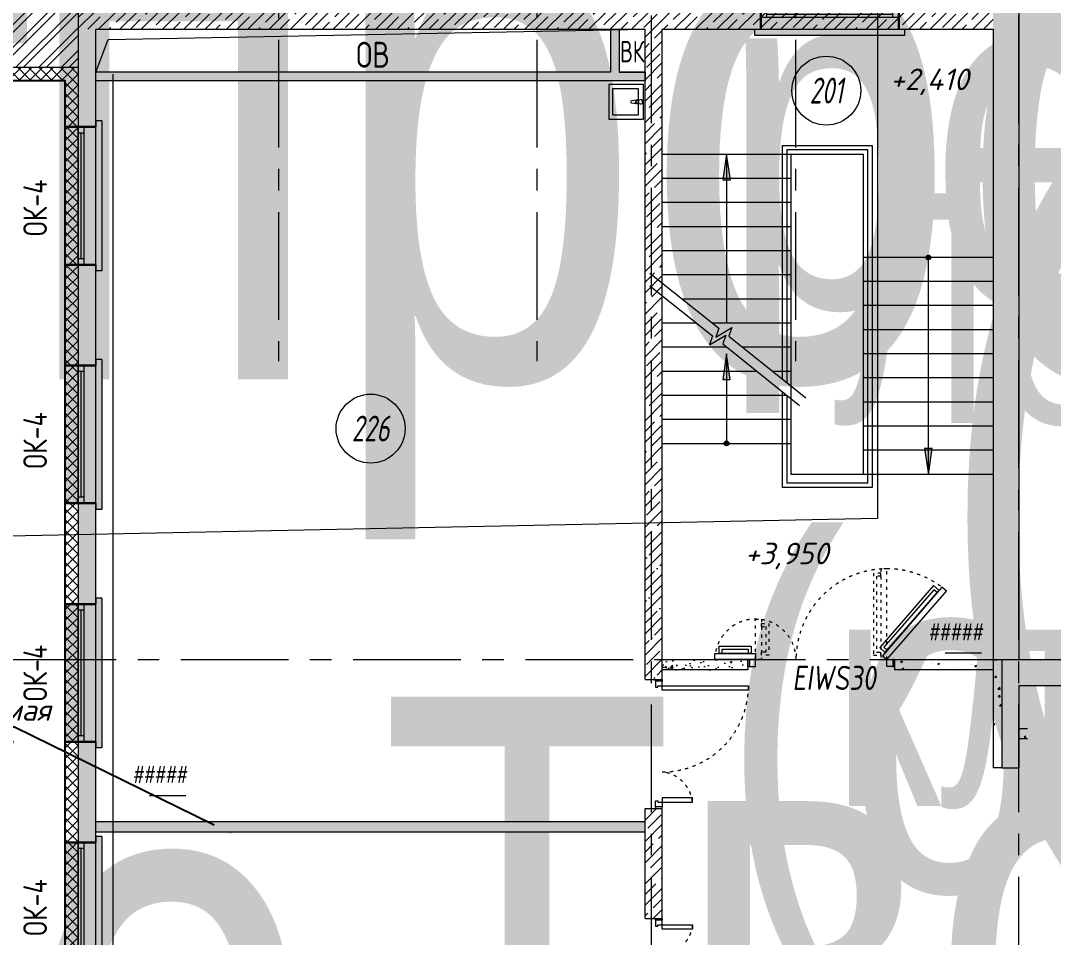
# Model space of a CAD drawing. Header units: millimetres. Extents: x 0 to 636307, y -180975 to 471719.
# Drawn here: x 565860 to 577847, y -93216 to -82571 of the extents above; entities that cross this region are included whole.
import ezdxf
from ezdxf import colors
from ezdxf.entities.mleader import LeaderData, LeaderLine
from ezdxf.enums import TextEntityAlignment as Align
from ezdxf.math import Vec2, Vec3

# ---------------------------------------------------------------- set-up
doc = ezdxf.new("R2018")
doc.units = ezdxf.units.MM
doc.linetypes.add('ACAD_ISO03W100', pattern=[30, 12, -18])
doc.linetypes.add('CENTER', pattern=[2, 1.25, -0.25, 0.25, -0.25])
for name, color, linetype, lineweight in [('_TEXT', 7, 'Continuous', 30), ('АР_Выноски АПР', 5, 'Continuous', 5), ('АР_Двери', 7, 'Continuous', 0), ('АР_Лестницы ограждение', 92, 'Continuous', 25), ('АР_Маркер экспликации', 239, 'Continuous', 13), ('АР_Навесной фасад', 250, 'Continuous', 5), ('АР_Номер помещения', 250, 'Continuous', 9), ('АР_Окна БЛОК', 250, 'Continuous', 13), ('АР_Оси', 7, 'Continuous', 25), ('АР_Отверстия', 250, 'Continuous', 15), ('АР_Отметки', 7, 'Continuous', 5), ('АР_Перегородки газоблок', 165, 'Continuous', 30), ('АР_Перегородки газоблок_Штрих', 165, 'Continuous', 5), ('АР_Подоконники', 163, 'Continuous', 9), ('АР_Сущ Несущая стена', 250, 'Continuous', 50), ('АР_тонкая линия', 250, 'Continuous', 0), ('АР_Утеплитель', 250, 'Continuous', 13), ('АР_Штриховка кирпич', 250, 'Continuous', 9), ('АР_Штриховка монолит', 29, 'Continuous', 9), ('Маркировка ОКОН', 5, 'Continuous', 18), ('Сан.техника', 153, 'Continuous', 9), ('СТЕНЫ несущие ЛИДЕР', 7, 'Continuous', 30)]:
    doc.layers.add(name, color=color, linetype=linetype, lineweight=lineweight)
doc.layers.add('АР_лестницы', color=7, linetype='Continuous', lineweight=15, true_color=0xff24ff)
doc.layers.add('АР_ПБ_Двери', color=7, linetype='Continuous', lineweight=15, true_color=0xdb0000)
doc.layers.add('АР_Названия помещений', color=124, linetype='Continuous', lineweight=5, plot=False)
doc.layers.add('АР_Помещения_площадь', color=19, linetype='Continuous', lineweight=9, plot=False)
doc.styles.add('ICOCPEUR', font='isocpeur.ttf')
doc.styles.add('ISOCPEUR', font='', dxfattribs={"height": 250})
doc.styles.add('PDF ISOCPEUR', font='isocpeur.ttf')
doc.styles.get("Standard").update_dxf_attribs({"font": 'GOST.TTF'})
doc.styles.add('Архитект', font='isocpeur.ttf', dxfattribs={"width": 0.8, "oblique": 8})
doc.styles.get('ISOCPEUR').set_extended_font_data('ISOCPEUR', italic=True)
pattern_1 = [(45, (-391305.86, 48.45), (-123.743687, 123.743687), []), (45, (-391182.11, 48.45), (-123.743687, 123.743687), [218.75, -43.75, 0, -43.75])]
pattern_2 = [(50, (637147.65, -165157.13), (215.17805, -18.82564), [22.5, -247.5]), (355, (637147.65, -165157.13), (-41.6254, 225.65764), [18, -198]), (100.45144, (637165.58, -165158.7), (173.55265, 206.832), [19.12206, -210.34263]), (46.1842, (637147.65, -165097.13), (320.1724, -49.6558), [33.75, -371.25]), (96.63564, (637174.33, -165101.26), (280.3986, 292.2356), [28.6831, -315.5141]), (351.18416, (637147.65, -165097.13), (280.3986, 292.2356), [27, -297]), (21, (637177.65, -165112.13), (179.0721, -120.78567), [22.5, -247.5]), (326, (637177.65, -165112.13), (72.9946, 217.545), [18, -198]), (71.45144, (637192.57, -165122.2), (252.0667, 96.75935), [19.12206, -210.34263]), (37.5, (637147.65, -165157.13), (3.647957, 99.868156), [0, -195.6, 0, -201, 0, -198.75]), (7.5, (637147.65, -165157.13), (78.92086, 118.32351), [0, -114.6, 0, -191.1, 0, -75.75]), (327.5, (637080.75, -165157.13), (160.14673, -6.76646), [0, -75, 0, -234, 0, -310.5]), (317.5, (637050.75, -165157.13), (174.95585, 30.0315), [0, -97.5, 0, -155.4, 0, -220.5])]

# ---------------------------------------------------------------- blocks, each defined once
blk = doc.blocks.new('Полуторная_на лестницу')
for points in [[(75, 80), (75, 1080), (125, 1080), (125, 80)], [(1375, 430), (1375, 80), (1425, 80), (1425, 430)]]:
    blk.add_lwpolyline(points, close=True)
for points in [[(0, 0), (0, 80), (20, 80), (20, 0), (0, 0)], [(20, 80), (20, 0), (90, 0), (90, 30), (75, 30), (75, 80), (20, 80)], [(1480, 80), (1480, 0), (1410, 0), (1410, 30), (1425, 30), (1425, 80), (1480, 80)], [(1500, 0), (1500, 80), (1480, 80), (1480, 0), (1500, 0)]]:
    blk.add_lwpolyline(points)
at = {"linetype": 'ACAD_ISO03W100', "ltscale": 3}
for centre, radius, start, end in [((75, 80), 1000, 0, 90), ((1465, 40), 392, 95.9075, 174.0925)]:
    blk.add_arc(centre, radius, start, end, dxfattribs=at)
blk = doc.blocks.new('*U246')
h = blk.add_hatch(color=256)
h.dxf.hatch_style = 1
edge = h.paths.add_edge_path()
edge.add_arc((0, 0), 27.6, 359.64, 719.64)
h = blk.add_hatch(color=256)
h.dxf.hatch_style = 1
h.paths.add_polyline_path([(742, -44), (742, 44), (1042, 0)])
blk.add_line((1042, 0), (0, 0))
blk.add_lwpolyline([(742, 44), (742, -44), (1042, 0), (742, 44)])
blk.add_circle((0, 0), 27.6)
blk = doc.blocks.new('*U242')
h = blk.add_hatch(color=256)
h.dxf.hatch_style = 1
edge = h.paths.add_edge_path()
edge.add_arc((0, 0), 27.6, 359.64, 719.64)
h = blk.add_hatch(color=256)
h.dxf.hatch_style = 1
h.paths.add_polyline_path([(2220, -44), (2220, 44), (2520, 0)])
blk.add_line((2520, 0), (0, 0))
blk.add_lwpolyline([(2220, 44), (2220, -44), (2520, 0), (2220, 44)])
blk.add_circle((0, 0), 27.6)
blk = doc.blocks.new('*U243')
at = {"true_color": 0xffffff}
h = blk.add_hatch(color=7, dxfattribs=at)
h.dxf.hatch_style = 1
h.paths.add_polyline_path([(-1670, -210), (70, -210), (70, -140), (0, -140), (0, 220), (-1600, 220), (-1600, -140), (-1670, -140)])
at = {"lineweight": 30}
for p, q in [((-1600, -140), (-1600, 220)), ((0, -140), (0, 220))]:
    blk.add_line(p, q, dxfattribs=at)
for p, q in [((0, 220), (-1600, 220)), ((-1600, 70), (0, 70)), ((-1600, 0), (0, 0)), ((-1530, 0), (-1530, 70)), ((-1530, 35), (-70, 35)), ((-70, 0), (-70, 70)), ((-1670, -210), (-1670, -140)), ((-1670, -140), (-1600, -140)), ((-1670, -210), (70, -210)), ((0, -140), (70, -140)), ((70, -210), (70, -140))]:
    blk.add_line(p, q)
blk = doc.blocks.new('*U237')
at = {"true_color": 0xffffff}
h = blk.add_hatch(color=7, dxfattribs=at)
h.dxf.hatch_style = 1
h.paths.add_polyline_path([(-1670, 210), (70, 210), (70, 140), (0, 140), (0, -220), (-1600, -220), (-1600, 140), (-1670, 140)])
for p, q in [((-1670, 210), (70, 210)), ((-1670, 210), (-1670, 140)), ((-1670, 140), (-1600, 140)), ((0, 140), (70, 140)), ((70, 210), (70, 140)), ((-1600, 0), (0, 0)), ((-1600, -70), (0, -70)), ((-1530, 0), (-1530, -70)), ((-1530, -35), (-70, -35)), ((-70, 0), (-70, -70)), ((0, -220), (-1600, -220))]:
    blk.add_line(p, q)
at = {"lineweight": 30}
for p, q in [((-1600, 140), (-1600, -220)), ((0, 140), (0, -220))]:
    blk.add_line(p, q, dxfattribs=at)
blk = doc.blocks.new('*U238')
at = {"true_color": 0xffffff}
h = blk.add_hatch(color=7, dxfattribs=at)
h.dxf.hatch_style = 1
h.paths.add_polyline_path([(-1670, 210), (70, 210), (70, 140), (0, 140), (0, -220), (-1600, -220), (-1600, 140), (-1670, 140)])
for p, q in [((-1670, 210), (70, 210)), ((-1670, 210), (-1670, 140)), ((-1670, 140), (-1600, 140)), ((0, 140), (70, 140)), ((70, 210), (70, 140)), ((-1600, 0), (0, 0)), ((-1600, -70), (0, -70)), ((-1530, 0), (-1530, -70)), ((-1530, -35), (-70, -35)), ((-70, 0), (-70, -70)), ((0, -220), (-1600, -220))]:
    blk.add_line(p, q)
at = {"lineweight": 30}
for p, q in [((-1600, 140), (-1600, -220)), ((0, 140), (0, -220))]:
    blk.add_line(p, q, dxfattribs=at)
blk = doc.blocks.new('*U234')
at = {"true_color": 0xffffff}
h = blk.add_hatch(color=7, dxfattribs=at)
h.dxf.hatch_style = 1
h.paths.add_polyline_path([(-1670, 210), (70, 210), (70, 140), (0, 140), (0, -220), (-1600, -220), (-1600, 140), (-1670, 140)])
for p, q in [((-1670, 210), (70, 210)), ((-1670, 210), (-1670, 140)), ((-1670, 140), (-1600, 140)), ((0, 140), (70, 140)), ((70, 210), (70, 140)), ((-1600, 0), (0, 0)), ((-1600, -70), (0, -70)), ((-1530, 0), (-1530, -70)), ((-1530, -35), (-70, -35)), ((-70, 0), (-70, -70)), ((0, -220), (-1600, -220))]:
    blk.add_line(p, q)
at = {"lineweight": 30}
for p, q in [((-1600, 140), (-1600, -220)), ((0, 140), (0, -220))]:
    blk.add_line(p, q, dxfattribs=at)
blk = doc.blocks.new('*U235')
at = {"true_color": 0xffffff}
h = blk.add_hatch(color=7, dxfattribs=at)
h.dxf.hatch_style = 1
h.paths.add_polyline_path([(-1670, 210), (70, 210), (70, 140), (0, 140), (0, -220), (-1600, -220), (-1600, 140), (-1670, 140)])
for p, q in [((-1670, 210), (70, 210)), ((-1670, 210), (-1670, 140)), ((-1670, 140), (-1600, 140)), ((0, 140), (70, 140)), ((70, 210), (70, 140)), ((-1600, 0), (0, 0)), ((-1600, -70), (0, -70)), ((-1530, 0), (-1530, -70)), ((-1530, -35), (-70, -35)), ((-70, 0), (-70, -70)), ((0, -220), (-1600, -220))]:
    blk.add_line(p, q)
at = {"lineweight": 30}
for p, q in [((-1600, 140), (-1600, -220)), ((0, 140), (0, -220))]:
    blk.add_line(p, q, dxfattribs=at)
blk = doc.blocks.new('_DotSmall')
at = {"color": 0, "linetype": 'ByBlock', "const_width": 0.5}
blk.add_lwpolyline([(-0.0625, 0, 1), (0.0625, 0, 1)], format="xyb", close=True, dxfattribs=at)
blk = doc.blocks.new('*U233')
at = {"color": 7, "style": 'ISOCPEUR', "width": 0.7, "flags": 1}
blk.add_attdef('КАТЕГОРИЯ', (-499, -2092), '', height=250, dxfattribs=at)
at = {"layer": 'АР_Номер помещения', "color": 7, "style": 'ISOCPEUR', "width": 0.7}
blk.add_attdef('НОМЕР_ПОМЕЩЕНИЯ', text='', height=300, dxfattribs=at).set_placement((-518, 1403), align=Align.MIDDLE_CENTER)
at = {"layer": 'АР_Помещения_площадь', "color": 7, "lineweight": 30, "width": 0.7, "flags": 104}
blk.add_attdef('ИМЯ_ПОМЕЩЕНИЯ', text='', height=100, dxfattribs=at).set_placement((158, 1217), align=Align.MIDDLE_CENTER)
at = {"layer": 'АР_Помещения_площадь', "color": 7, "style": 'ISOCPEUR', "width": 0.7}
blk.add_attdef('ПЛОЩАДЬ_ПОМЕЩЕНИЯ', text='', height=200, dxfattribs=at).set_placement((-318, 583), align=Align.MIDDLE_RIGHT)
blk = doc.blocks.new('*U231')
at = {"color": 7, "style": 'ISOCPEUR', "width": 0.7, "flags": 1}
blk.add_attdef('КАТЕГОРИЯ', (-499, -2092), '', height=250, dxfattribs=at)
at = {"layer": 'АР_Номер помещения', "color": 7, "style": 'ISOCPEUR', "width": 0.7}
blk.add_attdef('НОМЕР_ПОМЕЩЕНИЯ', text='', height=300, dxfattribs=at).set_placement((-13875, 6638), align=Align.MIDDLE_CENTER)
at = {"layer": 'АР_Помещения_площадь', "color": 7, "lineweight": 30, "width": 0.7, "flags": 104}
blk.add_attdef('ИМЯ_ПОМЕЩЕНИЯ', text='', height=100, dxfattribs=at).set_placement((158, 1217), align=Align.MIDDLE_CENTER)
at = {"layer": 'АР_Помещения_площадь', "color": 7, "style": 'ISOCPEUR', "width": 0.7}
blk.add_attdef('ПЛОЩАДЬ_ПОМЕЩЕНИЯ', text='', height=200, dxfattribs=at).set_placement((-12655, 408), align=Align.MIDDLE_RIGHT)
blk = doc.blocks.new('*U230')
at = {"color": 7, "style": 'ISOCPEUR', "width": 0.7, "flags": 1}
blk.add_attdef('КАТЕГОРИЯ', (-499, -2092), '', height=250, dxfattribs=at)
at = {"layer": 'АР_Номер помещения', "color": 7, "style": 'ISOCPEUR', "width": 0.7}
blk.add_attdef('НОМЕР_ПОМЕЩЕНИЯ', text='', height=300, dxfattribs=at).set_placement((-12706, 14289), align=Align.MIDDLE_CENTER)
at = {"layer": 'АР_Помещения_площадь', "color": 7, "style": 'ISOCPEUR', "width": 0.7}
blk.add_attdef('ПЛОЩАДЬ_ПОМЕЩЕНИЯ', text='', height=200, dxfattribs=at).set_placement((-12402, 13467), align=Align.MIDDLE_RIGHT)
at = {"layer": 'АР_Помещения_площадь', "color": 7, "lineweight": 30, "width": 0.7, "flags": 104}
blk.add_attdef('ИМЯ_ПОМЕЩЕНИЯ', text='', height=100, dxfattribs=at).set_placement((158, 1217), align=Align.MIDDLE_CENTER)
blk = doc.blocks.new('*U227')
at = {"layer": 'АР_Номер помещения', "color": 7}
blk.add_circle((-14595, 10538), 400, dxfattribs=at)
at = {"layer": 'АР_Помещения_площадь', "color": 7}
blk.add_line((-16740, 6275), (-17162, 6275), dxfattribs=at)
at = {"color": 7, "style": 'ISOCPEUR', "width": 0.7, "flags": 1}
blk.add_attdef('КАТЕГОРИЯ', (-499, -2092), '', height=250, dxfattribs=at)
at = {"layer": 'АР_Номер помещения', "color": 7, "style": 'ISOCPEUR', "width": 0.7}
blk.add_attdef('НОМЕР_ПОМЕЩЕНИЯ', text='', height=300, dxfattribs=at).set_placement((-14595, 10538), align=Align.MIDDLE_CENTER)
at = {"layer": 'АР_Помещения_площадь', "color": 7, "style": 'ISOCPEUR', "width": 0.7}
blk.add_attdef('ПЛОЩАДЬ_ПОМЕЩЕНИЯ', text='', height=200, dxfattribs=at).set_placement((-16735, 6522), align=Align.MIDDLE_RIGHT)
at = {"layer": 'АР_Помещения_площадь', "color": 7, "lineweight": 30, "width": 0.7, "flags": 104}
blk.add_attdef('ИМЯ_ПОМЕЩЕНИЯ', text='', height=100, dxfattribs=at).set_placement((158, 1217), align=Align.MIDDLE_CENTER)
blk = doc.blocks.new('*U222')
at = {"layer": 'АР_Номер помещения', "color": 7}
blk.add_circle((-16046, 6911), 400, dxfattribs=at)
at = {"layer": 'АР_Помещения_площадь', "color": 7}
blk.add_line((-14244, 379), (-14666, 379), dxfattribs=at)
at = {"color": 7, "style": 'ISOCPEUR', "width": 0.7, "flags": 1}
blk.add_attdef('КАТЕГОРИЯ', (-499, -2092), '', height=250, dxfattribs=at)
at = {"layer": 'АР_Номер помещения', "color": 7, "style": 'ISOCPEUR', "width": 0.7}
blk.add_attdef('НОМЕР_ПОМЕЩЕНИЯ', text='', height=300, dxfattribs=at).set_placement((-16046, 6911), align=Align.MIDDLE_CENTER)
at = {"layer": 'АР_Помещения_площадь', "color": 7, "lineweight": 30, "width": 0.7, "flags": 104}
blk.add_attdef('ИМЯ_ПОМЕЩЕНИЯ', text='', height=100, dxfattribs=at).set_placement((158, 1217), align=Align.MIDDLE_CENTER)
at = {"layer": 'АР_Помещения_площадь', "color": 7, "style": 'ISOCPEUR', "width": 0.7}
blk.add_attdef('ПЛОЩАДЬ_ПОМЕЩЕНИЯ', text='', height=200, dxfattribs=at).set_placement((-14239, 625), align=Align.MIDDLE_RIGHT)
blk = doc.blocks.new('*U219')
at = {"color": 7, "style": 'ISOCPEUR', "width": 0.7, "flags": 1}
blk.add_attdef('КАТЕГОРИЯ', (-499, -2092), '', height=250, dxfattribs=at)
at = {"layer": 'АР_Номер помещения', "color": 7, "style": 'ISOCPEUR', "width": 0.7}
blk.add_attdef('НОМЕР_ПОМЕЩЕНИЯ', text='', height=300, dxfattribs=at).set_placement((-806, -3106), align=Align.MIDDLE_CENTER)
at = {"layer": 'АР_Помещения_площадь', "color": 7, "lineweight": 30, "width": 0.7, "flags": 104}
blk.add_attdef('ИМЯ_ПОМЕЩЕНИЯ', text='', height=100, dxfattribs=at).set_placement((158, 1217), align=Align.MIDDLE_CENTER)
at = {"layer": 'АР_Помещения_площадь', "color": 7, "style": 'ISOCPEUR', "width": 0.7}
blk.add_attdef('ПЛОЩАДЬ_ПОМЕЩЕНИЯ', text='', height=200, dxfattribs=at).set_placement((-568, -3814), align=Align.MIDDLE_RIGHT)
blk = doc.blocks.new('сан.техника')
at = {"layer": 'Сан.техника', "linetype": 'Continuous', "lineweight": 5}
for p, q in [((-27, 168), (-79, 161)), ((-27, 168), (-79, 161)), ((-79, 139), (-27, 132)), ((-79, 139), (-27, 132)), ((25, 175), (-17, 171)), ((25, 175), (-17, 171)), ((-17, 129), (25, 125)), ((-17, 129), (25, 125)), ((-15, 164), (0, 164)), ((-15, 164), (0, 164)), ((0, 136), (-15, 136)), ((0, 136), (-15, 136)), ((0, 164), (0, 136)), ((0, 164), (0, 136))]:
    blk.add_line(p, q, dxfattribs=at)
for points in [[(59, 350), (-341, 350), (-341, -50), (59, -50)], [(0, 300), (-300, 300), (-300, 0), (0, 0)], [(0, 300), (-300, 300), (-300, 0), (0, 0)]]:
    blk.add_lwpolyline(points, close=True, dxfattribs=at)
for centre, radius, start, end in [((-78, 150), 11.2, 97.1386, 262.8608), ((-78, 150), 11.2, 97.1386, 262.8608), ((-15, 150), 21.1, 122.7707, 237.2287), ((-15, 150), 21.1, 122.7707, 237.2287), ((-15, 150), 13.6, 89.9997, 269.9997), ((-15, 150), 13.6, 89.9997, 269.9997), ((-15, 150), 21.1, 95.1693, 122.7707), ((-15, 150), 21.1, 95.1693, 122.7707), ((-15, 150), 21.1, 237.2287, 264.8301), ((-15, 150), 21.1, 237.2287, 264.8301), ((25, 150), 25, 269.9997, 89.9997), ((25, 150), 25, 269.9997, 89.9997)]:
    blk.add_arc(centre, radius, start, end, dxfattribs=at)
blk = doc.blocks.new('дв.1700')
at = {"layer": 'АР_Двери'}
for points in [[(-87, 0), (-87, -80), (-70, -80), (-70, 0), (-87, 0)], [(-70, -80), (-70, 0), (0, 0), (0, -30), (0, -30), (0, -80), (-70, -80)], [(1596, -80), (1596, 0), (1526, 0), (1526, -30), (1526, -30), (1526, -80), (1596, -80)], [(1613, 0), (1613, -80), (1596, -80), (1596, 0), (1613, 0)]]:
    blk.add_lwpolyline(points, dxfattribs=at)
for points in [[(0, -80), (-692, -876), (-639, -922), (53, -126)], [(1997, -150), (1526, -150), (1526, -80), (1997, -80)], [(20, -164), (-606, -884), (-542, -940), (84, -219)], [(-3, -190), (-583, -858), (-546, -890), (35, -223)], [(1947, -235), (1576, -235), (1576, -150), (1947, -150)], [(1912, -200), (1611, -200), (1611, -150), (1912, -150)]]:
    blk.add_lwpolyline(points, close=True, dxfattribs=at)
at = {"layer": 'АР_Двери', "linetype": 'ACAD_ISO03W100', "ltscale": 3}
for points in [[(0, -80), (0, -1135), (70, -1135), (70, -80)], [(1456, -551), (1456, -80), (1526, -80), (1526, -551)]]:
    blk.add_lwpolyline(points, close=True, dxfattribs=at)
for points in [[(70, -1050), (70, -1085), (155, -1085), (155, -130), (70, -130), (70, -165)], [(70, -1050), (120, -1050), (120, -165), (70, -165)], [(1456, -466), (1456, -501), (1371, -501), (1371, -130), (1456, -130), (1456, -165)], [(1456, -466), (1406, -466), (1406, -165), (1456, -165)]]:
    blk.add_lwpolyline(points, dxfattribs=at)
for centre, radius, start, end in [((0, -80), 1055, 229, 0), ((1526, -80), 471, 180, 351.4758)]:
    blk.add_arc(centre, radius, start, end, dxfattribs=at)

msp = doc.modelspace()

# ---------------------------------------------------------------- hatches: boundary and pattern name
at = {"layer": 'АР_лестницы', "lineweight": 9}
h = msp.add_hatch(color=256, dxfattribs=at)
h.dxf.hatch_style = 1
h.paths.add_polyline_path([(574097.4, -84420.6), (574008.9, -84420.6), (574053.1, -84120.6)])
at = {"layer": 'АР_Перегородки газоблок_Штрих', "lineweight": 9, "ltscale": 100}
h = msp.add_hatch(dxfattribs=at)
h.set_pattern_fill('AR-CONC', color=256, scale=30)
h.set_pattern_definition([(50, (637147.65, -165257.13), (215.17805, -18.82564), [22.5, -247.5]), (355, (637147.65, -165257.13), (-41.6254, 225.65764), [18, -198]), (100.45144, (637165.58, -165258.7), (173.55265, 206.832), [19.12206, -210.34263]), (46.1842, (637147.65, -165197.13), (320.1724, -49.6558), [33.75, -371.25]), (96.63564, (637174.33, -165201.26), (280.3986, 292.2356), [28.6831, -315.5141]), (351.18416, (637147.65, -165197.13), (280.3986, 292.2356), [27, -297]), (21, (637177.65, -165212.13), (179.07212, -120.78567), [22.5, -247.5]), (326, (637177.65, -165212.13), (72.9946, 217.545), [18, -198]), (71.45144, (637192.57, -165222.2), (252.0667, 96.75935), [19.12206, -210.34263]), (37.5, (637147.65, -165257.13), (3.647957, 99.868156), [0, -195.6, 0, -201, 0, -198.75]), (7.5, (637147.65, -165257.13), (78.92086, 118.32351), [0, -114.6, 0, -191.1, 0, -75.75]), (327.5, (637080.75, -165257.13), (160.14673, -6.76646), [0, -75, 0, -234, 0, -310.5]), (317.5, (637050.75, -165257.13), (174.95585, 30.0315), [0, -97.5, 0, -155.4, 0, -220.5])])
h.paths.add_polyline_path([(573107.3, -83171.1), (572806.9, -83171.1), (572806.9, -82675.2), (572706.9, -82676.4), (572706.9, -83171.1), (566731.9, -83171.1), (566731.9, -83271.5), (573106.9, -83270.6), (573106.6, -83291.1)])
h = msp.add_hatch(dxfattribs=at)
h.set_pattern_fill('AR-CONC', color=256, scale=30)
h.set_pattern_definition(pattern_2)
h.paths.add_polyline_path([(573307, -90111.4), (573307, -89991.4), (573307, -89991.4), (573307, -90111.4), (574301.8, -90111.4), (574302.1, -89991.4), (573307, -89991.4)])
h = msp.add_hatch(dxfattribs=at)
h.set_pattern_fill('AR-CONC', color=256, scale=30)
h.set_pattern_definition(pattern_2)
h.paths.add_polyline_path([(576002, -90111.4), (576002, -89991.4), (576002, -89991.4), (576002, -90111.4), (577146.8, -90111.4), (577147.1, -89991.4), (576002, -89991.4)])
h = msp.add_hatch(dxfattribs=at)
h.set_pattern_fill('AR-CONC', color=256, scale=30)
h.set_pattern_definition(pattern_2)
h.paths.add_polyline_path([(577147, -89991.4), (577247, -89991.4), (577247, -91249), (577147, -91249)])
h = msp.add_hatch(dxfattribs=at)
h.set_pattern_fill('AR-CONC', color=256, scale=30)
h.set_pattern_definition(pattern_2)
h.paths.add_polyline_path([(577547, -90792.7), (577447, -90792.7), (577447, -90912.7), (577547, -90912.7)])
h = msp.add_hatch(dxfattribs=at)
h.set_pattern_fill('AR-CONC', color=256, scale=30)
h.set_pattern_definition([(50, (637147.65, -159590.3), (215.17805, -18.82564), [22.5, -247.5]), (355, (637147.65, -159590.3), (-41.6254, 225.65764), [18, -198]), (100.45144, (637165.58, -159591.86), (173.55265, 206.832), [19.12206, -210.34263]), (46.1842, (637147.65, -159530.3), (320.1724, -49.6558), [33.75, -371.25]), (96.63564, (637174.33, -159534.43), (280.3986, 292.2356), [28.6831, -315.5141]), (351.18416, (637147.65, -159530.3), (280.3986, 292.2356), [27, -297]), (21, (637177.65, -159545.3), (179.0721, -120.78567), [22.5, -247.5]), (326, (637177.65, -159545.3), (72.9946, 217.545), [18, -198]), (71.45144, (637192.57, -159555.36), (252.0667, 96.75935), [19.12206, -210.34263]), (37.5, (637147.65, -159590.296), (3.647957, 99.868156), [0, -195.6, 0, -201, 0, -198.75]), (7.5, (637147.65, -159590.3), (78.92086, 118.32351), [0, -114.6, 0, -191.1, 0, -75.75]), (327.5, (637080.75, -159590.296), (160.14673, -6.76646), [0, -75, 0, -234, 0, -310.5]), (317.5, (637050.75, -159590.3), (174.95585, 30.0315), [0, -97.5, 0, -155.4, 0, -220.5])])
h.paths.add_polyline_path([(573107, -91869.6), (566732, -91869.6), (566732, -91989.6), (573106.9, -91989.6)])
at = {"layer": 'АР_Утеплитель', "lineweight": 9, "ltscale": 100}
h = msp.add_hatch(dxfattribs=at)
h.set_pattern_fill('ANSI37', color=256, scale=700)
h.set_pattern_definition([(45, (-384814.68, -60797.91), (-61.871843, 61.871843), []), (135, (-384814.68, -60797.91), (-61.871843, -61.871843), [])])
h.paths.add_polyline_path([(560181.9, -100341.4), (566532, -100341.4), (566532, -83111.4), (559531.8, -83111.4), (559531.8, -81391.4), (559381.8, -81391.4), (559381.8, -83261.4), (566382, -83261.4), (566382, -100191.4), (560031.9, -100191.4), (560032, -110201.4), (573432, -110201.4), (573432, -103851.4), (581552, -103851.4), (581552, -98661.4), (589819.3, -98661.4), (589819.3, -98911.4), (589969.3, -98911.4), (589969.3, -98511.4), (581402, -98511.4), (581402, -103701.4), (573282, -103701.4), (573282, -110051.4), (560182, -110051.4)])
at = {"layer": 'АР_Штриховка кирпич', "lineweight": 9, "ltscale": 100}
h = msp.add_hatch(dxfattribs=at)
h.set_pattern_fill('ANSI32', color=256, scale=500)
h.set_pattern_definition([(45, (-391394.71, -334.34), (-132.58252, 132.58252), []), (45, (-391306.32, -334.34), (-132.58252, 132.58252), [])])
h.paths.add_polyline_path([(560171.7, -81456.4), (559531.8, -81456.4), (559531.8, -83111.5), (566532, -83111.4), (566532, -82471.4), (560171.8, -82471.5)])
at = {"layer": 'АР_Штриховка монолит', "lineweight": 9, "ltscale": 100}
h = msp.add_hatch(dxfattribs=at)
h.set_pattern_fill('ANSI35', color=256, scale=700)
h.set_pattern_definition(pattern_1)
h.paths.add_polyline_path([(611647, -78506.4), (577147, -78506.4), (577147, -82471.4), (577147, -82671.4), (577147, -89991.4), (577247, -89991.4), (577247, -91249), (577447, -91249), (577447, -90291.4), (581202, -90291.4), (581202, -91474), (581402, -91474), (581402, -90291.4), (588402, -90291.4), (588402, -89991.4), (577447, -89991.4), (577447, -78806.4), (611647, -78806.4)])
h = msp.add_hatch(dxfattribs=at)
h.set_pattern_fill('ANSI35', color=256, scale=700)
h.set_pattern_definition([(45, (-378464.65, -34237.86), (-123.743687, 123.743687), []), (45, (-378340.9, -34237.86), (-123.743687, 123.743687), [218.75, -43.75, 0, -43.75])])
h.paths.add_polyline_path([(566732, -82671.4), (573107, -82671.4), (573107, -90220.2), (573307, -90220.2), (573307, -82671.4), (577147, -82671.4), (577147, -82471.4), (566532, -82471.4), (566532, -82671.4), (566731.9, -82671.4)])
h = msp.add_hatch(dxfattribs=at)
h.set_pattern_fill('ANSI35', color=256, scale=700)
h.set_pattern_definition(pattern_1)
h.paths.add_polyline_path([(566731.9, -82671.4), (566531.9, -82671.4), (566531.9, -100341.4), (560182, -100341.4), (560182, -100541.4), (560382, -100541.4), (566532, -100541.4), (566532, -101667.3), (566832, -101667.3), (566832, -100341.4), (566732, -100341.4)])
h = msp.add_hatch(dxfattribs=at)
h.set_pattern_fill('ANSI35', color=256, scale=700)
h.set_pattern_definition([(45, (-401095.86, 5563.45), (-123.743687, 123.743687), []), (45, (-400972.11, 5563.45), (-123.743687, 123.743687), [218.75, -43.75, 0, -43.75])])
h.paths.add_polyline_path([(573307, -91720.2), (573107, -91720.2), (573107, -92996.4), (573307, -92996.4)])

# ---------------------------------------------------------------- linework, layer by layer
at = {"layer": '_TEXT', "color": 1, "lineweight": 9, "ltscale": 500}
msp.add_lwpolyline([(555452.6, -52346.5), (575807.1, -51931.1), (575807.1, -88351.1), (555452.6, -88766.4)], close=True, dxfattribs=at)
at = {"layer": 'АР_лестницы', "lineweight": 9, "ltscale": 100}
for p, q in [((573307, -84120.6), (575644.5, -84120.5)), ((573302, -84400.6), (574804.3, -84400.6)), ((573302, -84680.6), (574804.3, -84680.6)), ((573302, -84960.6), (574804.3, -84960.6)), ((573302, -85240.6), (574804.3, -85240.6)), ((577147, -85320.6), (575644.6, -85320.6)), ((573302, -85520.6), (574804.3, -85520.6)), ((577147, -85600.6), (575644.6, -85600.6)), ((573534.7, -85800.6), (574804.3, -85800.6)), ((577147, -85880.6), (575644.5, -85880.6)), ((573302, -86080.6), (573702.3, -86080.6)), ((573885, -86080.6), (574804.3, -86080.6)), ((577147, -86160.6), (575644.5, -86160.6)), ((573302, -86360.6), (574052.6, -86360.6)), ((574235.2, -86360.6), (574804.3, -86360.6)), ((577147, -86440.6), (575644.5, -86440.6)), ((573302, -86640.6), (574402.8, -86640.6)), ((574585.5, -86640.6), (574804.3, -86640.6)), ((577147, -86720.6), (575644.5, -86720.6)), ((573302, -86920.6), (574753.1, -86920.6)), ((577147, -87000.6), (575644.6, -87000.6)), ((573302, -87200.6), (574804.3, -87200.6)), ((577147, -87280.6), (575644.6, -87280.6)), ((573302, -87480.6), (574804.3, -87480.6)), ((577147, -87560.6), (575644.6, -87560.6)), ((577146.9, -87840.6), (574804.3, -87840.6))]:
    msp.add_line(p, q, dxfattribs=at)
at = {"layer": 'АР_лестницы', "lineweight": 9}
msp.add_line((574053.1, -84120.6), (574053.1, -86080.6), dxfattribs=at)
for points in [[(574008.9, -84420.6), (574097.4, -84420.6), (574053.1, -84120.6), (574008.9, -84420.6)], [(573162.4, -85503), (573963.1, -86143), (573928, -86246.9), (574115.3, -86132.8), (574080.2, -86236.7), (574972.5, -86949.9)], [(573162.4, -85649), (573891.9, -86232.1), (573856.8, -86336), (574044.1, -86221.9), (574009, -86325.8), (574901.3, -87039)]]:
    msp.add_lwpolyline(points, dxfattribs=at)
at = {"layer": 'АР_лестницы', "lineweight": 9, "ltscale": 100}
for points in [[(574804.3, -87840.6), (574804.3, -84120.5)], [(575644.5, -87840.6), (575644.5, -84120.5)]]:
    msp.add_lwpolyline(points, dxfattribs=at)
at = {"layer": 'АР_Лестницы ограждение', "lineweight": 9, "ltscale": 100}
for p, q in [((574704.3, -87991.6), (574704.3, -86881.6)), ((575694.6, -87941.6), (574754.3, -87941.6)), ((575744.6, -87991.6), (574704.3, -87991.6))]:
    msp.add_line(p, q, dxfattribs=at)
for points in [[(574704.3, -86735.5), (574704.3, -86080.6), (574704.3, -84020.6), (575744.6, -84020.6)], [(575744.6, -84020.6), (575744.6, -87991.6)], [(575694.6, -84070.6), (574754.3, -84070.6), (574754.3, -86080.6), (574754.3, -86775.5)], [(575694.6, -87941.6), (575694.6, -84070.6)], [(574754.3, -86921.5), (574754.3, -87941.6)], [(575488.8, -87991.6), (575488.8, -87991.6)]]:
    msp.add_lwpolyline(points, dxfattribs=at)
at = {"layer": 'АР_Навесной фасад', "lineweight": 9, "ltscale": 100}
for p, q in [((559371.8, -83271.4), (566372, -83271.4)), ((559381.8, -83261.4), (566382, -83261.4)), ((566372, -100181.4), (566372, -83271.4)), ((566382, -100191.4), (566382, -83261.4))]:
    msp.add_line(p, q, dxfattribs=at)
at = {"layer": 'АР_Оси', "linetype": 'CENTER', "lineweight": 9, "ltscale": 1000}
for p, q in [((568851.9, -30794), (568851.9, -86526.3)), ((571851.9, -30794), (571851.9, -86526.3)), ((574851.9, -30794), (574851.9, -86526.3)), ((577447, -111762.7), (577447, -77455.2)), ((566532, -111762.7), (566532, -77878.8)), ((573182, -111762.7), (573182, -82380.2)), ((547718.2, -89991.4), (631315.4, -89991.4))]:
    msp.add_line(p, q, dxfattribs=at)
at = {"layer": 'АР_Перегородки газоблок', "lineweight": 9, "ltscale": 100}
for p, q in [((572706.9, -82676.4), (572706.9, -83171.1)), ((572806.9, -82675.2), (572806.9, -83171.1)), ((572806.9, -83171.1), (573106.9, -83171.1)), ((573106.9, -83171.1), (573106.9, -83271.1)), ((572706.9, -83271.1), (572706.9, -83271.1)), ((573106.9, -83271.1), (572706.9, -83271.1)), ((576002, -89991.4), (576002, -90111.4)), ((577147, -89991.4), (577147, -91249)), ((577147, -90171.4), (577147, -90291.4)), ((577247, -91249), (577147, -91249))]:
    msp.add_line(p, q, dxfattribs=at)
for points in [[(572706.9, -83171.1), (566731.9, -83171.1)], [(573106.9, -83171.1), (572806.9, -83171.1)], [(573106.9, -83271.1), (566731.9, -83271.1)], [(573307, -89991.4), (574302, -89991.4), (574302, -90111.4), (573307, -90111.4)], [(576002, -89991.4), (577147, -89991.4)], [(577147, -90111.4), (576002, -90111.4)], [(577447, -90792.7), (577547, -90792.7)], [(577547, -90912.7), (577447, -90912.7)], [(566732, -91869.6), (573107, -91869.6)], [(566732, -91989.6), (573107, -91989.6)]]:
    msp.add_lwpolyline(points, dxfattribs=at)
at = {"layer": 'АР_Подоконники', "lineweight": 9, "ltscale": 100}
for p, q in [((566932, -92329.4), (566932, -83191.1)), ((566932, -100341.4), (566932, -92016.4))]:
    msp.add_line(p, q, dxfattribs=at)
at = {"layer": 'АР_Сущ Несущая стена', "lineweight": 9, "ltscale": 100}
for p, q in [((577447, -78806.4), (577447, -89991.4)), ((566532, -100341.4), (566532, -82471.4)), ((566732, -100341.4), (566732, -82671.4)), ((566732, -82671.4), (573107, -82671.4)), ((573107, -90220.2), (573107, -82671.4)), ((573307, -90220.2), (573307, -82671.4)), ((573307, -82671.4), (577147, -82671.4)), ((577147, -82671.4), (577147, -89991.4)), ((559531.8, -83111.4), (566532, -83111.4)), ((577147, -89991.4), (577247, -89991.4)), ((577247, -89991.4), (577247, -91249)), ((577447, -89991.4), (588402, -89991.4)), ((573107, -90220.2), (573307, -90220.2)), ((577447, -90291.4), (577447, -91249)), ((577447, -90291.4), (581202, -90291.4)), ((577247, -91249), (577447, -91249)), ((573107, -92996.4), (573107, -91720.2)), ((573107, -91720.2), (573307, -91720.2)), ((573307, -92996.4), (573307, -91720.2)), ((573107, -92996.4), (573307, -92996.4))]:
    msp.add_line(p, q, dxfattribs=at)
at = {"layer": 'АР_тонкая линия', "lineweight": 9, "ltscale": 100}
msp.add_lwpolyline([(566732, -83171.1), (566875.7, -82792.2), (573106.9, -82671.5)], dxfattribs=at)
at = {"layer": 'СТЕНЫ несущие ЛИДЕР', "lineweight": 9, "ltscale": 100}
msp.add_lwpolyline([(574878.2, -87007.7), (574878.2, -87007.7)], dxfattribs=at)

# ---------------------------------------------------------------- block references
at = {"layer": 'АР_Двери', "lineweight": 9}
for name, p, rotation in [('дв.1700', (575915, -90071.4), 180), ('Полуторная_на лестницу', (573227, -90220.2), 270)]:
    msp.add_blockref(name, p, dxfattribs=dict(at, rotation=rotation))
at = {"layer": 'АР_Двери', "lineweight": 9, "xscale": -1, "rotation": 270}
msp.add_blockref('Полуторная_на лестницу', (573227, -94496.4), dxfattribs=at)
at = {"layer": 'АР_лестницы', "lineweight": 9, "ltscale": 100}
for name, p, rotation in [('*U242', (576395.8, -85320.6), 270), ('*U246', (574053.1, -87480.6), 89.99999999999999)]:
    msp.add_blockref(name, p, dxfattribs=dict(at, rotation=rotation))
at = {"layer": 'АР_Маркер экспликации', "lineweight": 9}
ref = msp.add_blockref('*U233', (576088.7, -51962.3), dxfattribs=at)
lines = msp.add_mtext('\\W0.8000;Коридор и рекреация (основная и старшая школа)', dxfattribs={"layer": 'АР_Названия помещений', "insert": (576435.7, -53237), "char_height": 6239.8, "width": 926.94, "attachment_point": 1})
ref.add_attrib('ИМЯ_ПОМЕЩЕНИЯ', '', (576435.7, -53237), dxfattribs={"flags": 104}).embed_mtext(lines)
ref = msp.add_blockref('*U231', (571975.9, -58284.7), dxfattribs=at)
lines = msp.add_mtext('\\W0.8000;Кабинет материальной технологии тип 2', dxfattribs={"layer": 'АР_Названия помещений', "insert": (558141.6, -53477), "char_height": 4891.956, "width": 926.94, "attachment_point": 1})
ref.add_attrib('ИМЯ_ПОМЕЩЕНИЯ', '', (558141.6, -53477), dxfattribs={"flags": 104}).embed_mtext(lines)
at = {"layer": 'АР_Маркер экспликации', "color": 7, "lineweight": 9}
ref = msp.add_blockref('*U219', (574729.7, -64060.1), dxfattribs=at)
lines = msp.add_mtext('\\W0.8000;Коридор и рекреация (основная и старшая школа)', dxfattribs={"layer": 'АР_Названия помещений', "insert": (573989.6, -68279.6), "char_height": 4065.63, "width": 363.33, "attachment_point": 1})
ref.add_attrib('ИМЯ_ПОМЕЩЕНИЯ', '', (573989.6, -68279.6), dxfattribs={"flags": 104}).embed_mtext(lines)
ref = msp.add_blockref('*U230', (578011.2, -82572.7), dxfattribs=at)
lines = msp.add_mtext('\\W0.8000;Многофункциональное пространство с функцией актового зала (с эстрадой в уровне пола)', dxfattribs={"layer": 'АР_Названия помещений', "insert": (565851.9, -70314.4), "char_height": 6157.775, "width": 926.94, "attachment_point": 1})
ref.add_attrib('ИМЯ_ПОМЕЩЕНИЯ', '', (565851.9, -70314.4), dxfattribs={"flags": 104}).embed_mtext(lines)
ref = msp.add_blockref('*U222', (591257.9, -90294.9), dxfattribs=at)
ref.add_attrib('НОМЕР_ПОМЕЩЕНИЯ', '201', dxfattribs={"layer": 'АР_Номер помещения', "color": 7, "height": 300, "style": 'ISOCPEUR', "width": 0.7}).set_placement((575212.1, -83383.6), align=Align.MIDDLE_CENTER)
lines = msp.add_mtext('\\W0.8000;Лестничная клетка Тип Н2', dxfattribs={"layer": 'АР_Названия помещений', "insert": (575284.1, -84578.6), "char_height": 2666.311, "width": 926.94, "attachment_point": 1})
ref.add_attrib('ИМЯ_ПОМЕЩЕНИЯ', '', (575284.1, -84578.6), dxfattribs={"flags": 104}).embed_mtext(lines)
ref.add_attrib('ПЛОЩАДЬ_ПОМЕЩЕНИЯ', '#####', dxfattribs={"layer": 'АР_Помещения_площадь', "color": 7, "height": 200, "style": 'ISOCPEUR', "width": 0.7}).set_placement((577019, -89669.6), align=Align.MIDDLE_RIGHT)
ref = msp.add_blockref('*U227', (584517, -97846.6), dxfattribs=at)
ref.add_attrib('НОМЕР_ПОМЕЩЕНИЯ', '226', dxfattribs={"layer": 'АР_Номер помещения', "color": 7, "height": 300, "style": 'ISOCPEUR', "width": 0.7}).set_placement((569921.7, -87308.1), align=Align.MIDDLE_CENTER)
lines = msp.add_mtext('\\W0.8000;Творческая мастерская с возможностью разделения трансформируемой перегородкой на два помещения', dxfattribs={"layer": 'АР_Названия помещений', "insert": (570031.8, -90421.1), "char_height": 5228.0139, "width": 926.94, "attachment_point": 1})
ref.add_attrib('ИМЯ_ПОМЕЩЕНИЯ', '', (570031.8, -90421.1), dxfattribs={"flags": 104}).embed_mtext(lines)
ref.add_attrib('ПЛОЩАДЬ_ПОМЕЩЕНИЯ', '#####', dxfattribs={"layer": 'АР_Помещения_площадь', "color": 7, "height": 200, "style": 'ISOCPEUR', "width": 0.7}).set_placement((567782, -91324.8), align=Align.MIDDLE_RIGHT)
at = {"layer": 'АР_Окна БЛОК', "lineweight": 9}
msp.add_blockref('*U243', (576052, -82531.4), dxfattribs=at)
at = {"layer": 'АР_Окна БЛОК', "lineweight": 9, "rotation": 270}
for name, p in [('*U235', (566592, -85406.4)), ('*U234', (566592, -88176.4)), ('*U238', (566592, -90946.4)), ('*U237', (566592, -93716.4))]:
    msp.add_blockref(name, p, dxfattribs=at)
at = {"layer": 'Сан.техника', "lineweight": 9}
msp.add_blockref('сан.техника', (573029.6, -83664.3), dxfattribs=at)

# ---------------------------------------------------------------- texts
at = {"layer": 'АР_Отверстия', "lineweight": 9, "ltscale": 100, "attachment_point": 5, "line_spacing_factor": 0.7, "style": 'ICOCPEUR'}
for s, insert, char_height in [('\\A1;{\\W0.8;ОВ}', (569948.1, -82967.5), 300), ('\\A1;{\\W0.7;ВК}', (572958.6, -82931.6), 250)]:
    msp.add_mtext(s, dxfattribs=dict(at, insert=insert, char_height=char_height))
at = {"layer": 'АР_ПБ_Двери', "lineweight": 9, "style": 'Архитект', "oblique": 8, "width": 0.8}
msp.add_text('EIWS30', height=280, dxfattribs=at).set_placement((574818.4, -90343.1))
at = {"layer": 'Маркировка ОКОН', "lineweight": 9, "char_height": 275.423, "attachment_point": 7, "rotation": 90, "style": 'PDF ISOCPEUR'}
for insert in [(566166.6, -85073.8), (566166.6, -87775.1), (566166.6, -90476.4), (566166.6, -93198.6)]:
    msp.add_mtext('{\\W0.8;ОК-4}', dxfattribs=dict(at, insert=insert))

# ---------------------------------------------------------------- leaders
at = {"layer": 'АР_Выноски АПР', "lineweight": 9}
ml = msp.add_multileader_mtext('Standard', dxfattribs=at)
ml.set_content('Трансформируемая перегородка из НГ материалов', color=256, style='ISOCPEUR')
ml.set_leader_properties()
ml.build(insert=Vec2(0, 0))
ml.multileader.update_dxf_attribs({"text_left_attachment_type": 6, "text_right_attachment_type": 6, "dogleg_length": 26, "arrow_head_size": 250})
ctx = ml.context
ctx.base_point, ctx.char_height, ctx.arrow_head_size, ctx.landing_gap_size, ctx.plane_origin = Vec3(562353.5, -90775.6), 250, 250, 25, Vec3(568583, -92006.4)
ctx.left_attachment, ctx.right_attachment = 6, 6
notes = []
notes.append((ctx, [(1, (1, 1, 0), (565786.6, -90775.6), (-1, 0), 401.1, [(0, [(568332.1, -92022.9)], 256, [])])]))
ctx.mtext.insert, ctx.mtext.width, ctx.mtext.flow_direction = Vec3(563321.8, -90450.6), 2890.635, 5
ml = msp.add_multileader_mtext('Standard', dxfattribs=at)
ml.set_content('Трансформируемая перегородка из НГ материалов', color=256, style='ISOCPEUR')
ml.set_leader_properties()
ml.build(insert=Vec2(0, 0))
ml.multileader.update_dxf_attribs({"text_left_attachment_type": 6, "text_right_attachment_type": 6, "dogleg_length": 26, "arrow_head_size": 250})
ctx = ml.context
ctx.base_point, ctx.char_height, ctx.arrow_head_size, ctx.landing_gap_size, ctx.plane_origin = Vec3(562353.5, -90775.6), 250, 250, 25, Vec3(568583, -92006.4)
ctx.left_attachment, ctx.right_attachment = 6, 6
notes.append((ctx, [(1, (1, 1, 0), (565786.6, -90775.6), (-1, 0), 401.1, [(0, [(568332.1, -92022.9)], 256, [])])]))
ctx.mtext.insert, ctx.mtext.width, ctx.mtext.flow_direction = Vec3(563321.8, -90450.6), 2890.635, 5
at = {"layer": 'АР_Отметки', "lineweight": 9}
ml = msp.add_multileader_mtext('Standard', dxfattribs=at)
ml.set_content('+2,410', color=256, style='ISOCPEUR')
ml.set_leader_properties(color=256, linetype='Continuous', lineweight=-1)
ml.set_arrow_properties(name='DOTSMALL')
ml.build(insert=Vec2(0, 0))
ml.multileader.update_dxf_attribs({"has_text_frame": 1, "text_left_attachment_type": 4, "text_right_attachment_type": 4, "dogleg_length": 100, "arrow_head_size": 180})
ctx = ml.context
ctx.base_point, ctx.char_height, ctx.arrow_head_size, ctx.landing_gap_size, ctx.plane_origin = Vec3(575901.9, -83461.4), 250, 180, 50, Vec3(573740.7, -84052.7)
ctx.left_attachment, ctx.right_attachment = 4, 4
notes.append((ctx, [(0, (0, 0, 0), (0, 0), (1, 0), 1, [])]))
ctx.mtext.insert, ctx.mtext.width, ctx.mtext.line_spacing_style, ctx.mtext.flow_direction = Vec3(575951.9, -83128.1), 852.697, 2, 5
ml = msp.add_multileader_mtext('Standard', dxfattribs=at)
ml.set_content('+3,950', color=256, style='ISOCPEUR')
ml.set_leader_properties(color=256, linetype='Continuous', lineweight=-1)
ml.set_arrow_properties(name='DOTSMALL')
ml.build(insert=Vec2(0, 0))
ml.multileader.update_dxf_attribs({"has_text_frame": 1, "text_left_attachment_type": 4, "text_right_attachment_type": 4, "dogleg_length": 100, "arrow_head_size": 180})
ctx = ml.context
ctx.base_point, ctx.char_height, ctx.arrow_head_size, ctx.landing_gap_size, ctx.plane_origin = Vec3(574216.1, -88967.1), 250, 180, 50, Vec3(574134.8, -90234.7)
ctx.left_attachment, ctx.right_attachment = 4, 4
notes.append((ctx, [(0, (0, 0, 0), (0, 0), (1, 0), 1, [])]))
ctx.mtext.insert, ctx.mtext.width, ctx.mtext.line_spacing_style, ctx.mtext.flow_direction = Vec3(574266.1, -88633.8), 852.697, 2, 5
ml = msp.add_multileader_mtext('Standard', dxfattribs=at)
ml.set_content('+2,410', color=256, style='ISOCPEUR')
ml.set_leader_properties(color=256, linetype='Continuous', lineweight=-1)
ml.set_arrow_properties(name='DOTSMALL')
ml.build(insert=Vec2(0, 0))
ml.multileader.update_dxf_attribs({"has_text_frame": 1, "text_left_attachment_type": 4, "text_right_attachment_type": 4, "dogleg_length": 100, "arrow_head_size": 180})
ctx = ml.context
ctx.base_point, ctx.char_height, ctx.arrow_head_size, ctx.landing_gap_size, ctx.plane_origin = Vec3(575901.9, -83461.4), 250, 180, 50, Vec3(573740.7, -84052.7)
ctx.left_attachment, ctx.right_attachment = 4, 4
notes.append((ctx, [(0, (0, 0, 0), (0, 0), (1, 0), 1, [])]))
ctx.mtext.insert, ctx.mtext.width, ctx.mtext.line_spacing_style, ctx.mtext.flow_direction = Vec3(575951.9, -83128.1), 852.697, 2, 5
ml = msp.add_multileader_mtext('Standard', dxfattribs=at)
ml.set_content('+3,950', color=256, style='ISOCPEUR')
ml.set_leader_properties(color=256, linetype='Continuous', lineweight=-1)
ml.set_arrow_properties(name='DOTSMALL')
ml.build(insert=Vec2(0, 0))
ml.multileader.update_dxf_attribs({"has_text_frame": 1, "text_left_attachment_type": 4, "text_right_attachment_type": 4, "dogleg_length": 100, "arrow_head_size": 180})
ctx = ml.context
ctx.base_point, ctx.char_height, ctx.arrow_head_size, ctx.landing_gap_size, ctx.plane_origin = Vec3(574216.1, -88967.1), 250, 180, 50, Vec3(574134.8, -90234.7)
ctx.left_attachment, ctx.right_attachment = 4, 4
notes.append((ctx, [(0, (0, 0, 0), (0, 0), (1, 0), 1, [])]))
ctx.mtext.insert, ctx.mtext.width, ctx.mtext.line_spacing_style, ctx.mtext.flow_direction = Vec3(574266.1, -88633.8), 852.697, 2, 5
for ctx, leaders in notes:
    for number, flags, end, landing, length, lines in leaders:
        leader = LeaderData()
        leader.index, (leader.has_last_leader_line, leader.has_dogleg_vector, leader.attachment_direction) = number, flags
        leader.last_leader_point, leader.dogleg_vector, leader.dogleg_length = Vec3(end), Vec3(landing), length
        for number, points, colour, breaks in lines:
            line = LeaderLine()
            line.index, line.vertices, line.color, line.breaks = number, Vec3.list(points), colors.encode_raw_color(colour), breaks
            leader.lines.append(line)
        ctx.leaders.append(leader)

doc.saveas('drawing.dxf')
